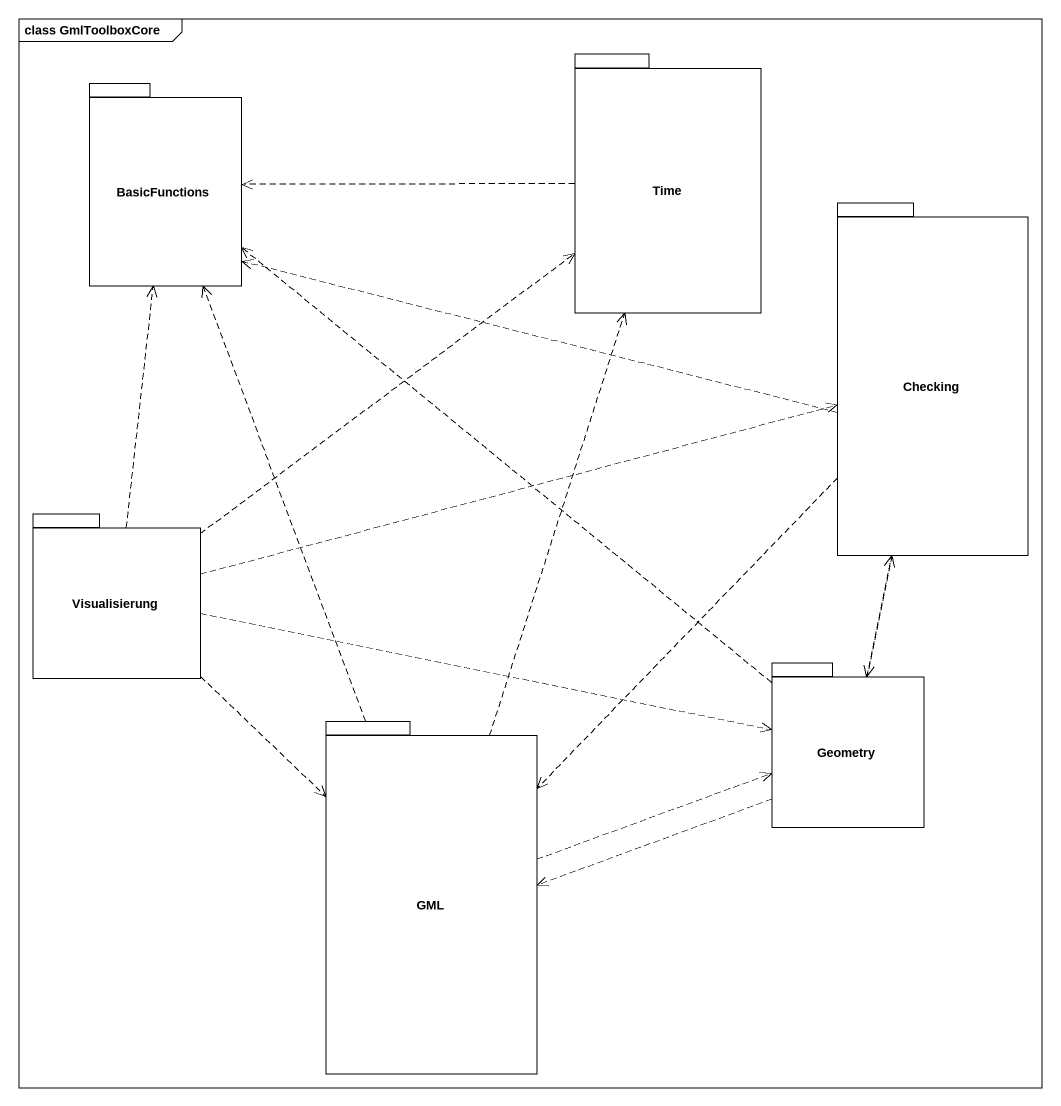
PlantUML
@startuml
mainframe class GmlToolboxCore
package Time {
}
package BasicFunctions {
}
package Checking {
}
package Visualisierung {
}
package Geometry {
}
package GML {
}
Time .left.> BasicFunctions
Checking .left.> BasicFunctions
Checking ..> Geometry
Checking ..> GML
Visualisierung .up.> Time
Visualisierung .up.> BasicFunctions
Visualisierung .right.> Checking
Visualisierung .right.> Geometry
Visualisierung ..> GML
Geometry .up.> BasicFunctions
Geometry .up.> Checking
Geometry .left.> GML
GML .up.> Time
GML .up.> BasicFunctions
GML .right.> Geometry
@enduml
